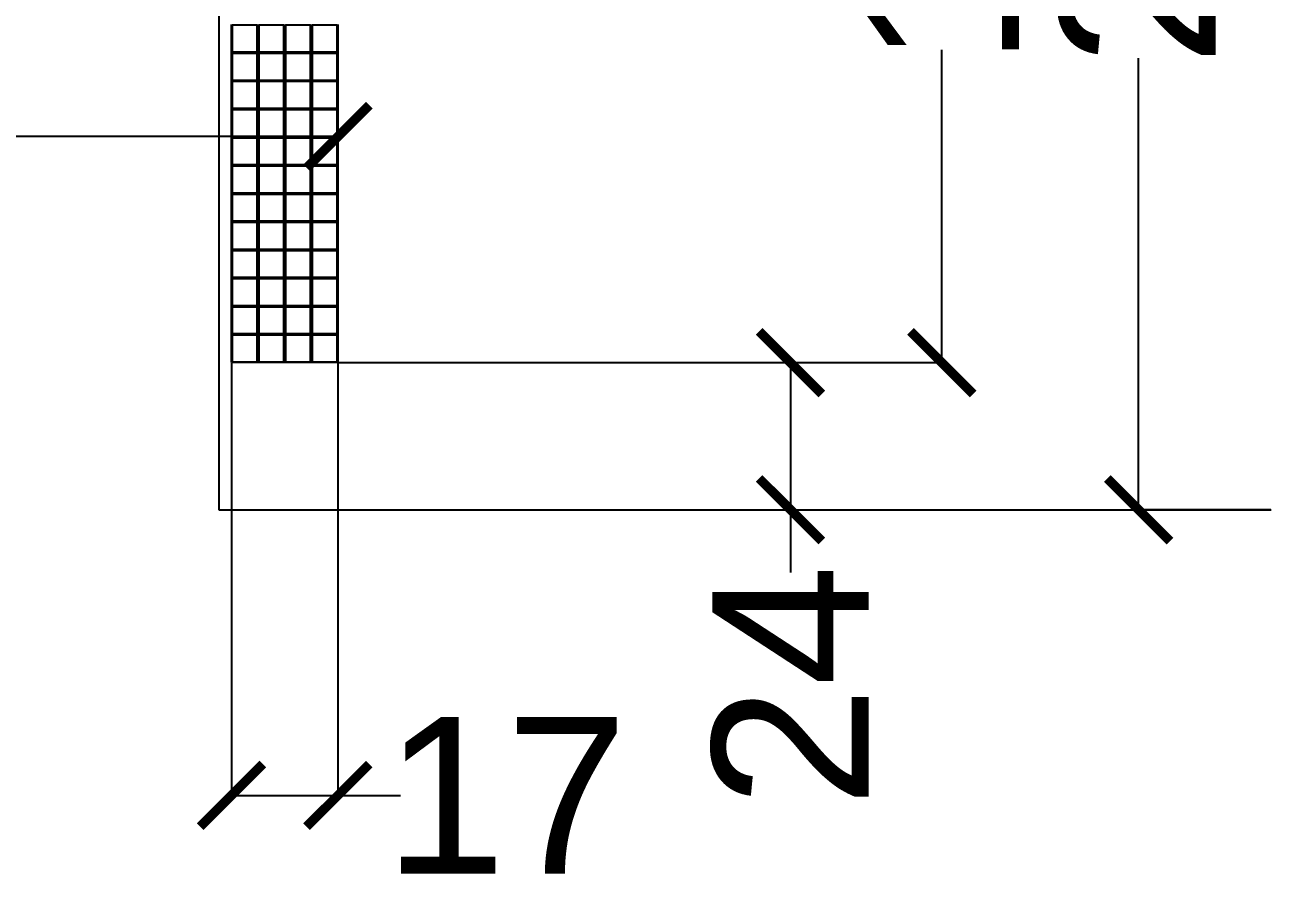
# Model space of a CAD drawing. Header units: inches. Extents: x -8169 to 287, y -2443 to 251.
# Drawn here: x -8053.3 to -7854.3, y -2443.4 to -2304 of the extents above; entities that cross this region are included whole.
import ezdxf

# ---------------------------------------------------------------- set-up
doc = ezdxf.new("R2010")
doc.units = ezdxf.units.IN
doc.header["$MEASUREMENT"] = 0
doc.styles.get("Standard").update_dxf_attribs({"font": 'arial.ttf'})
doc.dimstyles.get("Standard").update_dxf_attribs({"dimtxt": 25, "dimasz": 10, "dimexe": 0.18, "dimexo": 0.0625, "dimgap": 0.09, "dimtad": 0, "dimdec": 0, "dimzin": 0, "dimdsep": 46, "dimtxsty": 'Standard', "dimblk": 'ARCHTICK', "dimcen": 10, "dimadec": 0, "dimazin": 0, "dimtfac": 1, "dimtdec": 0, "dimtofl": 0, "dimtmove": 0, "dimatfit": 3, "dimldrblk": 'ARCHTICK', "dimfxl": 1, "dimtolj": 1, "dimtzin": 0, "dimarcsym": 0})

# ---------------------------------------------------------------- blocks, each defined once
blk = doc.blocks.new('_ArchTick')
at = {"color": 0, "linetype": 'ByBlock', "const_width": 0.15}
blk.add_lwpolyline([(-0.5, -0.5), (0.5, 0.5)], dxfattribs=at)
blk = doc.blocks.new('*D25')
at = {"color": 0, "lineweight": -2}
for p, q in [((-8020.29, -2357.96), (-8020.29, -2427.19)), ((-8003.29, -2357.96), (-8003.29, -2427.19)), ((-8020.29, -2427.01), (-8003.29, -2427.01)), ((-8003.29, -2427.01), (-7993.29, -2427.01))]:
    blk.add_line(p, q, dxfattribs=at)
at = {"layer": 'Defpoints', "color": 0}
for p in [(-8020.29, -2357.9), (-8003.29, -2357.9), (-8003.29, -2427.01)]:
    blk.add_point(p, dxfattribs=at)
at = {"color": 0, "lineweight": -2, "xscale": 10, "yscale": 10, "zscale": 10, "rotation": 180}
blk.add_blockref('_ArchTick', (-8020.29, -2427.01), dxfattribs=at)
at = {"color": 0, "lineweight": -2, "xscale": 10, "yscale": 10, "zscale": 10}
blk.add_blockref('_ArchTick', (-8003.29, -2427.01), dxfattribs=at)
at = {"color": 0, "insert": (-7976.47, -2427.01), "char_height": 25, "attachment_point": 5}
blk.add_mtext('\\A1;17', dxfattribs=at)
blk = doc.blocks.new('*D26')
at = {"color": 0, "lineweight": -2}
for p, q in [((-8003.23, -2204.9), (-7906.7, -2204.9)), ((-7906.88, -2204.9), (-7906.88, -2254.87)), ((-7906.88, -2357.9), (-7906.88, -2307.93)), ((-8003.23, -2357.9), (-7906.7, -2357.9))]:
    blk.add_line(p, q, dxfattribs=at)
at = {"layer": 'Defpoints', "color": 0}
for p in [(-8003.29, -2204.9), (-8003.29, -2357.9), (-7906.88, -2357.9)]:
    blk.add_point(p, dxfattribs=at)
at = {"color": 0, "lineweight": -2, "xscale": 10, "yscale": 10, "zscale": 10}
for p, rotation in [((-7906.88, -2204.9), 90), ((-7906.88, -2357.9), 270)]:
    blk.add_blockref('_ArchTick', p, dxfattribs=dict(at, rotation=rotation))
at = {"color": 0, "insert": (-7906.88, -2281.4), "char_height": 25, "attachment_point": 5, "rotation": 90}
blk.add_mtext('\\A1;153', dxfattribs=at)
blk = doc.blocks.new('*D27')
at = {"color": 0, "lineweight": -2}
for p, q in [((-7854.35, -2181.4), (-7875.62, -2181.4)), ((-7875.44, -2181.4), (-7875.44, -2253.52)), ((-7875.44, -2381.4), (-7875.44, -2309.27)), ((-7854.35, -2381.4), (-7875.62, -2381.4))]:
    blk.add_line(p, q, dxfattribs=at)
at = {"layer": 'Defpoints', "color": 0}
for p in [(-7854.29, -2181.4), (-7875.44, -2381.4), (-7854.29, -2381.4)]:
    blk.add_point(p, dxfattribs=at)
at = {"color": 0, "lineweight": -2, "xscale": 10, "yscale": 10, "zscale": 10}
for p, rotation in [((-7875.44, -2181.4), 90), ((-7875.44, -2381.4), 270)]:
    blk.add_blockref('_ArchTick', p, dxfattribs=dict(at, rotation=rotation))
at = {"color": 0, "insert": (-7875.44, -2281.4), "char_height": 25, "attachment_point": 5, "rotation": 90}
blk.add_mtext('\\A1;200', dxfattribs=at)
blk = doc.blocks.new('*D30')
at = {"color": 0, "lineweight": -2}
for p, q in [((-8003.17, -2357.9), (-7930.85, -2357.9)), ((-7931.03, -2357.9), (-7931.03, -2381.4)), ((-8022.23, -2381.4), (-7930.85, -2381.4)), ((-7931.03, -2381.4), (-7931.03, -2391.4))]:
    blk.add_line(p, q, dxfattribs=at)
at = {"layer": 'Defpoints', "color": 0}
for p in [(-8003.23, -2357.9), (-8022.29, -2381.4), (-7931.03, -2381.4)]:
    blk.add_point(p, dxfattribs=at)
at = {"color": 0, "lineweight": -2, "xscale": 10, "yscale": 10, "zscale": 10}
for p, rotation in [((-7931.03, -2357.9), 90), ((-7931.03, -2381.4), 270)]:
    blk.add_blockref('_ArchTick', p, dxfattribs=dict(at, rotation=rotation))
at = {"color": 0, "insert": (-7931.03, -2409.55), "char_height": 25, "attachment_point": 5, "rotation": 90}
blk.add_mtext('\\A1;24', dxfattribs=at)
blk = doc.blocks.new('*D36')
at = {"color": 0, "lineweight": -2}
for p, q in [((-8163.29, -2309.46), (-8163.29, -2321.95)), ((-8163.29, -2321.77), (-8109.78, -2321.77)), ((-8003.29, -2321.77), (-8056.8, -2321.77)), ((-8003.29, -2321.83), (-8003.29, -2321.59))]:
    blk.add_line(p, q, dxfattribs=at)
at = {"layer": 'Defpoints', "color": 0}
for p in [(-8163.29, -2309.4), (-8003.29, -2321.77), (-8003.29, -2321.9)]:
    blk.add_point(p, dxfattribs=at)
at = {"color": 0, "lineweight": -2, "xscale": 10, "yscale": 10, "zscale": 10, "rotation": 180}
blk.add_blockref('_ArchTick', (-8163.29, -2321.77), dxfattribs=at)
at = {"color": 0, "lineweight": -2, "xscale": 10, "yscale": 10, "zscale": 10}
blk.add_blockref('_ArchTick', (-8003.29, -2321.77), dxfattribs=at)
at = {"color": 0, "insert": (-8083.29, -2321.77), "char_height": 25, "attachment_point": 5}
blk.add_mtext('\\A1;160', dxfattribs=at)

msp = doc.modelspace()

# ---------------------------------------------------------------- hatches: boundary and pattern name
h = msp.add_hatch(color=256)
h.set_gradient(color1=(247, 100, 8), one_color=1, tint=1)
h.paths.add_polyline_path([(-8020.29, -2308.27), (-8020.29, -2308.4), (-8016.04, -2308.4), (-8016.04, -2303.9), (-8020.29, -2303.9)])
h.paths.add_polyline_path([(-8020.17, -2304.02), (-8016.17, -2304.02), (-8016.17, -2304.27), (-8016.17, -2308.27), (-8020.17, -2308.27)], flags=16)
h = msp.add_hatch(color=256)
h.set_gradient(color1=(247, 100, 8), one_color=1, tint=1)
h.paths.add_polyline_path([(-8016.04, -2308.27), (-8016.04, -2308.4), (-8011.79, -2308.4), (-8011.79, -2303.9), (-8016.04, -2303.9)])
h.paths.add_polyline_path([(-8015.92, -2304.02), (-8011.92, -2304.02), (-8011.92, -2304.27), (-8011.92, -2308.27), (-8015.92, -2308.27)], flags=16)
h = msp.add_hatch(color=256)
h.set_gradient(color1=(247, 100, 8), one_color=1, tint=1)
h.paths.add_polyline_path([(-8011.79, -2308.27), (-8011.79, -2308.4), (-8007.54, -2308.4), (-8007.54, -2303.9), (-8011.79, -2303.9)])
h.paths.add_polyline_path([(-8011.67, -2304.02), (-8007.67, -2304.02), (-8007.67, -2304.27), (-8007.67, -2308.27), (-8011.67, -2308.27)], flags=16)
h = msp.add_hatch(color=256)
h.set_gradient(color1=(247, 100, 8), one_color=1, tint=1)
h.paths.add_polyline_path([(-8007.54, -2308.27), (-8007.54, -2308.4), (-8003.29, -2308.4), (-8003.29, -2303.9), (-8007.54, -2303.9)])
h.paths.add_polyline_path([(-8007.42, -2304.02), (-8003.42, -2304.02), (-8003.42, -2304.27), (-8003.42, -2308.27), (-8007.42, -2308.27)], flags=16)
h = msp.add_hatch(color=256)
h.set_gradient(color1=(247, 100, 8), one_color=1, tint=1)
h.paths.add_polyline_path([(-8020.29, -2312.77), (-8020.29, -2312.9), (-8016.04, -2312.9), (-8016.04, -2308.4), (-8020.29, -2308.4)])
h.paths.add_polyline_path([(-8020.17, -2308.52), (-8016.17, -2308.52), (-8016.17, -2308.77), (-8016.17, -2312.77), (-8020.17, -2312.77)], flags=16)
h = msp.add_hatch(color=256)
h.set_gradient(color1=(247, 100, 8), one_color=1, tint=1)
h.paths.add_polyline_path([(-8016.04, -2312.77), (-8016.04, -2312.9), (-8011.79, -2312.9), (-8011.79, -2308.4), (-8016.04, -2308.4)])
h.paths.add_polyline_path([(-8015.92, -2308.52), (-8011.92, -2308.52), (-8011.92, -2308.77), (-8011.92, -2312.77), (-8015.92, -2312.77)], flags=16)
h = msp.add_hatch(color=256)
h.set_gradient(color1=(247, 100, 8), one_color=1, tint=1)
h.paths.add_polyline_path([(-8011.79, -2312.77), (-8011.79, -2312.9), (-8007.54, -2312.9), (-8007.54, -2308.4), (-8011.79, -2308.4)])
h.paths.add_polyline_path([(-8011.67, -2308.52), (-8007.67, -2308.52), (-8007.67, -2308.77), (-8007.67, -2312.77), (-8011.67, -2312.77)], flags=16)
h = msp.add_hatch(color=256)
h.set_gradient(color1=(247, 100, 8), one_color=1, tint=1)
h.paths.add_polyline_path([(-8007.54, -2312.77), (-8007.54, -2312.9), (-8003.29, -2312.9), (-8003.29, -2308.4), (-8007.54, -2308.4)])
h.paths.add_polyline_path([(-8007.42, -2308.52), (-8003.42, -2308.52), (-8003.42, -2308.77), (-8003.42, -2312.77), (-8007.42, -2312.77)], flags=16)
h = msp.add_hatch(color=256)
h.set_gradient(color1=(247, 100, 8), one_color=1, tint=1)
h.paths.add_polyline_path([(-8020.29, -2317.27), (-8020.29, -2317.4), (-8016.04, -2317.4), (-8016.04, -2312.9), (-8020.29, -2312.9)])
h.paths.add_polyline_path([(-8020.17, -2313.02), (-8016.17, -2313.02), (-8016.17, -2313.27), (-8016.17, -2317.27), (-8020.17, -2317.27)], flags=16)
h = msp.add_hatch(color=256)
h.set_gradient(color1=(247, 100, 8), one_color=1, tint=1)
h.paths.add_polyline_path([(-8016.04, -2317.27), (-8016.04, -2317.4), (-8011.79, -2317.4), (-8011.79, -2312.9), (-8016.04, -2312.9)])
h.paths.add_polyline_path([(-8015.92, -2313.02), (-8011.92, -2313.02), (-8011.92, -2313.27), (-8011.92, -2317.27), (-8015.92, -2317.27)], flags=16)
h = msp.add_hatch(color=256)
h.set_gradient(color1=(247, 100, 8), one_color=1, tint=1)
h.paths.add_polyline_path([(-8011.79, -2317.27), (-8011.79, -2317.4), (-8007.54, -2317.4), (-8007.54, -2312.9), (-8011.79, -2312.9)])
h.paths.add_polyline_path([(-8011.67, -2313.02), (-8007.67, -2313.02), (-8007.67, -2313.27), (-8007.67, -2317.27), (-8011.67, -2317.27)], flags=16)
h = msp.add_hatch(color=256)
h.set_gradient(color1=(247, 100, 8), one_color=1, tint=1)
h.paths.add_polyline_path([(-8007.54, -2317.27), (-8007.54, -2317.4), (-8003.29, -2317.4), (-8003.29, -2312.9), (-8007.54, -2312.9)])
h.paths.add_polyline_path([(-8007.42, -2313.02), (-8003.42, -2313.02), (-8003.42, -2313.27), (-8003.42, -2317.27), (-8007.42, -2317.27)], flags=16)
h = msp.add_hatch(color=256)
h.set_gradient(color1=(247, 100, 8), one_color=1, tint=1)
h.paths.add_polyline_path([(-8020.29, -2321.77), (-8020.29, -2321.9), (-8016.04, -2321.9), (-8016.04, -2317.4), (-8020.29, -2317.4)])
h.paths.add_polyline_path([(-8020.17, -2317.52), (-8016.17, -2317.52), (-8016.17, -2317.77), (-8016.17, -2321.77), (-8020.17, -2321.77)], flags=16)
h = msp.add_hatch(color=256)
h.set_gradient(color1=(247, 100, 8), one_color=1, tint=1)
h.paths.add_polyline_path([(-8016.04, -2321.77), (-8016.04, -2321.9), (-8011.79, -2321.9), (-8011.79, -2317.4), (-8016.04, -2317.4)])
h.paths.add_polyline_path([(-8015.92, -2317.52), (-8011.92, -2317.52), (-8011.92, -2317.77), (-8011.92, -2321.77), (-8015.92, -2321.77)], flags=16)
h = msp.add_hatch(color=256)
h.set_gradient(color1=(247, 100, 8), one_color=1, tint=1)
h.paths.add_polyline_path([(-8011.79, -2321.77), (-8011.79, -2321.9), (-8007.54, -2321.9), (-8007.54, -2317.4), (-8011.79, -2317.4)])
h.paths.add_polyline_path([(-8011.67, -2317.52), (-8007.67, -2317.52), (-8007.67, -2317.77), (-8007.67, -2321.77), (-8011.67, -2321.77)], flags=16)
h = msp.add_hatch(color=256)
h.set_gradient(color1=(247, 100, 8), one_color=1, tint=1)
h.paths.add_polyline_path([(-8007.54, -2321.77), (-8007.54, -2321.9), (-8003.29, -2321.9), (-8003.29, -2317.4), (-8007.54, -2317.4)])
h.paths.add_polyline_path([(-8007.42, -2317.52), (-8003.42, -2317.52), (-8003.42, -2317.77), (-8003.42, -2321.77), (-8007.42, -2321.77)], flags=16)
h = msp.add_hatch(color=256)
h.set_gradient(color1=(247, 100, 8), one_color=1, tint=1)
h.paths.add_polyline_path([(-8020.29, -2326.27), (-8020.29, -2326.4), (-8016.04, -2326.4), (-8016.04, -2321.9), (-8020.29, -2321.9)])
h.paths.add_polyline_path([(-8020.17, -2322.02), (-8016.17, -2322.02), (-8016.17, -2322.27), (-8016.17, -2326.27), (-8020.17, -2326.27)], flags=16)
h = msp.add_hatch(color=256)
h.set_gradient(color1=(247, 100, 8), one_color=1, tint=1)
h.paths.add_polyline_path([(-8016.04, -2326.27), (-8016.04, -2326.4), (-8011.79, -2326.4), (-8011.79, -2321.9), (-8016.04, -2321.9)])
h.paths.add_polyline_path([(-8015.92, -2322.02), (-8011.92, -2322.02), (-8011.92, -2322.27), (-8011.92, -2326.27), (-8015.92, -2326.27)], flags=16)
h = msp.add_hatch(color=256)
h.set_gradient(color1=(247, 100, 8), one_color=1, tint=1)
h.paths.add_polyline_path([(-8011.79, -2326.27), (-8011.79, -2326.4), (-8007.54, -2326.4), (-8007.54, -2321.9), (-8011.79, -2321.9)])
h.paths.add_polyline_path([(-8011.67, -2322.02), (-8007.67, -2322.02), (-8007.67, -2322.27), (-8007.67, -2326.27), (-8011.67, -2326.27)], flags=16)
h = msp.add_hatch(color=256)
h.set_gradient(color1=(247, 100, 8), one_color=1, tint=1)
h.paths.add_polyline_path([(-8007.54, -2326.27), (-8007.54, -2326.4), (-8003.29, -2326.4), (-8003.29, -2321.9), (-8007.54, -2321.9)])
h.paths.add_polyline_path([(-8007.42, -2322.02), (-8003.42, -2322.02), (-8003.42, -2322.27), (-8003.42, -2326.27), (-8007.42, -2326.27)], flags=16)
h = msp.add_hatch(color=256)
h.set_gradient(color1=(247, 100, 8), one_color=1, tint=1)
h.paths.add_polyline_path([(-8020.29, -2330.77), (-8020.29, -2330.9), (-8016.04, -2330.9), (-8016.04, -2326.4), (-8020.29, -2326.4)])
h.paths.add_polyline_path([(-8020.17, -2326.52), (-8016.17, -2326.52), (-8016.17, -2326.77), (-8016.17, -2330.77), (-8020.17, -2330.77)], flags=16)
h = msp.add_hatch(color=256)
h.set_gradient(color1=(247, 100, 8), one_color=1, tint=1)
h.paths.add_polyline_path([(-8016.04, -2330.77), (-8016.04, -2330.9), (-8011.79, -2330.9), (-8011.79, -2326.4), (-8016.04, -2326.4)])
h.paths.add_polyline_path([(-8015.92, -2326.52), (-8011.92, -2326.52), (-8011.92, -2326.77), (-8011.92, -2330.77), (-8015.92, -2330.77)], flags=16)
h = msp.add_hatch(color=256)
h.set_gradient(color1=(247, 100, 8), one_color=1, tint=1)
h.paths.add_polyline_path([(-8011.79, -2330.77), (-8011.79, -2330.9), (-8007.54, -2330.9), (-8007.54, -2326.4), (-8011.79, -2326.4)])
h.paths.add_polyline_path([(-8011.67, -2326.52), (-8007.67, -2326.52), (-8007.67, -2326.77), (-8007.67, -2330.77), (-8011.67, -2330.77)], flags=16)
h = msp.add_hatch(color=256)
h.set_gradient(color1=(247, 100, 8), one_color=1, tint=1)
h.paths.add_polyline_path([(-8007.54, -2330.77), (-8007.54, -2330.9), (-8003.29, -2330.9), (-8003.29, -2326.4), (-8007.54, -2326.4)])
h.paths.add_polyline_path([(-8007.42, -2326.52), (-8003.42, -2326.52), (-8003.42, -2326.77), (-8003.42, -2330.77), (-8007.42, -2330.77)], flags=16)
h = msp.add_hatch(color=256)
h.set_gradient(color1=(247, 100, 8), one_color=1, tint=1)
h.paths.add_polyline_path([(-8020.29, -2335.27), (-8020.29, -2335.4), (-8016.04, -2335.4), (-8016.04, -2330.9), (-8020.29, -2330.9)])
h.paths.add_polyline_path([(-8020.17, -2331.02), (-8016.17, -2331.02), (-8016.17, -2331.27), (-8016.17, -2335.27), (-8020.17, -2335.27)], flags=16)
h = msp.add_hatch(color=256)
h.set_gradient(color1=(247, 100, 8), one_color=1, tint=1)
h.paths.add_polyline_path([(-8016.04, -2335.27), (-8016.04, -2335.4), (-8011.79, -2335.4), (-8011.79, -2330.9), (-8016.04, -2330.9)])
h.paths.add_polyline_path([(-8015.92, -2331.02), (-8011.92, -2331.02), (-8011.92, -2331.27), (-8011.92, -2335.27), (-8015.92, -2335.27)], flags=16)
h = msp.add_hatch(color=256)
h.set_gradient(color1=(247, 100, 8), one_color=1, tint=1)
h.paths.add_polyline_path([(-8011.79, -2335.27), (-8011.79, -2335.4), (-8007.54, -2335.4), (-8007.54, -2330.9), (-8011.79, -2330.9)])
h.paths.add_polyline_path([(-8011.67, -2331.02), (-8007.67, -2331.02), (-8007.67, -2331.27), (-8007.67, -2335.27), (-8011.67, -2335.27)], flags=16)
h = msp.add_hatch(color=256)
h.set_gradient(color1=(247, 100, 8), one_color=1, tint=1)
h.paths.add_polyline_path([(-8007.54, -2335.27), (-8007.54, -2335.4), (-8003.29, -2335.4), (-8003.29, -2330.9), (-8007.54, -2330.9)])
h.paths.add_polyline_path([(-8007.42, -2331.02), (-8003.42, -2331.02), (-8003.42, -2331.27), (-8003.42, -2335.27), (-8007.42, -2335.27)], flags=16)
h = msp.add_hatch(color=256)
h.set_gradient(color1=(247, 100, 8), one_color=1, tint=1)
h.paths.add_polyline_path([(-8020.29, -2339.77), (-8020.29, -2339.9), (-8016.04, -2339.9), (-8016.04, -2335.4), (-8020.29, -2335.4)])
h.paths.add_polyline_path([(-8020.17, -2335.52), (-8016.17, -2335.52), (-8016.17, -2335.77), (-8016.17, -2339.77), (-8020.17, -2339.77)], flags=16)
h = msp.add_hatch(color=256)
h.set_gradient(color1=(247, 100, 8), one_color=1, tint=1)
h.paths.add_polyline_path([(-8016.04, -2339.77), (-8016.04, -2339.9), (-8011.79, -2339.9), (-8011.79, -2335.4), (-8016.04, -2335.4)])
h.paths.add_polyline_path([(-8015.92, -2335.52), (-8011.92, -2335.52), (-8011.92, -2335.77), (-8011.92, -2339.77), (-8015.92, -2339.77)], flags=16)
h = msp.add_hatch(color=256)
h.set_gradient(color1=(247, 100, 8), one_color=1, tint=1)
h.paths.add_polyline_path([(-8011.79, -2339.77), (-8011.79, -2339.9), (-8007.54, -2339.9), (-8007.54, -2335.4), (-8011.79, -2335.4)])
h.paths.add_polyline_path([(-8011.67, -2335.52), (-8007.67, -2335.52), (-8007.67, -2335.77), (-8007.67, -2339.77), (-8011.67, -2339.77)], flags=16)
h = msp.add_hatch(color=256)
h.set_gradient(color1=(247, 100, 8), one_color=1, tint=1)
h.paths.add_polyline_path([(-8007.54, -2339.77), (-8007.54, -2339.9), (-8003.29, -2339.9), (-8003.29, -2335.4), (-8007.54, -2335.4)])
h.paths.add_polyline_path([(-8007.42, -2335.52), (-8003.42, -2335.52), (-8003.42, -2335.77), (-8003.42, -2339.77), (-8007.42, -2339.77)], flags=16)
h = msp.add_hatch(color=256)
h.set_gradient(color1=(247, 100, 8), one_color=1, tint=1)
h.paths.add_polyline_path([(-8020.29, -2344.27), (-8020.29, -2344.4), (-8016.04, -2344.4), (-8016.04, -2339.9), (-8020.29, -2339.9)])
h.paths.add_polyline_path([(-8020.17, -2340.02), (-8016.17, -2340.02), (-8016.17, -2340.27), (-8016.17, -2344.27), (-8020.17, -2344.27)], flags=16)
h = msp.add_hatch(color=256)
h.set_gradient(color1=(247, 100, 8), one_color=1, tint=1)
h.paths.add_polyline_path([(-8016.04, -2344.27), (-8016.04, -2344.4), (-8011.79, -2344.4), (-8011.79, -2339.9), (-8016.04, -2339.9)])
h.paths.add_polyline_path([(-8015.92, -2340.02), (-8011.92, -2340.02), (-8011.92, -2340.27), (-8011.92, -2344.27), (-8015.92, -2344.27)], flags=16)
h = msp.add_hatch(color=256)
h.set_gradient(color1=(247, 100, 8), one_color=1, tint=1)
h.paths.add_polyline_path([(-8011.79, -2344.27), (-8011.79, -2344.4), (-8007.54, -2344.4), (-8007.54, -2339.9), (-8011.79, -2339.9)])
h.paths.add_polyline_path([(-8011.67, -2340.02), (-8007.67, -2340.02), (-8007.67, -2340.27), (-8007.67, -2344.27), (-8011.67, -2344.27)], flags=16)
h = msp.add_hatch(color=256)
h.set_gradient(color1=(247, 100, 8), one_color=1, tint=1)
h.paths.add_polyline_path([(-8007.54, -2344.27), (-8007.54, -2344.4), (-8003.29, -2344.4), (-8003.29, -2339.9), (-8007.54, -2339.9)])
h.paths.add_polyline_path([(-8007.42, -2340.02), (-8003.42, -2340.02), (-8003.42, -2340.27), (-8003.42, -2344.27), (-8007.42, -2344.27)], flags=16)
h = msp.add_hatch(color=256)
h.set_gradient(color1=(247, 100, 8), one_color=1, tint=1)
h.paths.add_polyline_path([(-8020.29, -2348.77), (-8020.29, -2348.9), (-8016.04, -2348.9), (-8016.04, -2344.4), (-8020.29, -2344.4)])
h.paths.add_polyline_path([(-8020.17, -2344.52), (-8016.17, -2344.52), (-8016.17, -2344.77), (-8016.17, -2348.77), (-8020.17, -2348.77)], flags=16)
h = msp.add_hatch(color=256)
h.set_gradient(color1=(247, 100, 8), one_color=1, tint=1)
h.paths.add_polyline_path([(-8016.04, -2348.77), (-8016.04, -2348.9), (-8011.79, -2348.9), (-8011.79, -2344.4), (-8016.04, -2344.4)])
h.paths.add_polyline_path([(-8015.92, -2344.52), (-8011.92, -2344.52), (-8011.92, -2344.77), (-8011.92, -2348.77), (-8015.92, -2348.77)], flags=16)
h = msp.add_hatch(color=256)
h.set_gradient(color1=(247, 100, 8), one_color=1, tint=1)
h.paths.add_polyline_path([(-8011.79, -2348.77), (-8011.79, -2348.9), (-8007.54, -2348.9), (-8007.54, -2344.4), (-8011.79, -2344.4)])
h.paths.add_polyline_path([(-8011.67, -2344.52), (-8007.67, -2344.52), (-8007.67, -2344.77), (-8007.67, -2348.77), (-8011.67, -2348.77)], flags=16)
h = msp.add_hatch(color=256)
h.set_gradient(color1=(247, 100, 8), one_color=1, tint=1)
h.paths.add_polyline_path([(-8007.54, -2348.77), (-8007.54, -2348.9), (-8003.29, -2348.9), (-8003.29, -2344.4), (-8007.54, -2344.4)])
h.paths.add_polyline_path([(-8007.42, -2344.52), (-8003.42, -2344.52), (-8003.42, -2344.77), (-8003.42, -2348.77), (-8007.42, -2348.77)], flags=16)
h = msp.add_hatch(color=256)
h.set_gradient(color1=(247, 100, 8), one_color=1, tint=1)
h.paths.add_polyline_path([(-8020.29, -2353.27), (-8020.29, -2353.4), (-8016.04, -2353.4), (-8016.04, -2348.9), (-8020.29, -2348.9)])
h.paths.add_polyline_path([(-8020.17, -2349.02), (-8016.17, -2349.02), (-8016.17, -2349.27), (-8016.17, -2353.27), (-8020.17, -2353.27)], flags=16)
h = msp.add_hatch(color=256)
h.set_gradient(color1=(247, 100, 8), one_color=1, tint=1)
h.paths.add_polyline_path([(-8016.04, -2353.27), (-8016.04, -2353.4), (-8011.79, -2353.4), (-8011.79, -2348.9), (-8016.04, -2348.9)])
h.paths.add_polyline_path([(-8015.92, -2349.02), (-8011.92, -2349.02), (-8011.92, -2349.27), (-8011.92, -2353.27), (-8015.92, -2353.27)], flags=16)
h = msp.add_hatch(color=256)
h.set_gradient(color1=(247, 100, 8), one_color=1, tint=1)
h.paths.add_polyline_path([(-8011.79, -2353.27), (-8011.79, -2353.4), (-8007.54, -2353.4), (-8007.54, -2348.9), (-8011.79, -2348.9)])
h.paths.add_polyline_path([(-8011.67, -2349.02), (-8007.67, -2349.02), (-8007.67, -2349.27), (-8007.67, -2353.27), (-8011.67, -2353.27)], flags=16)
h = msp.add_hatch(color=256)
h.set_gradient(color1=(247, 100, 8), one_color=1, tint=1)
h.paths.add_polyline_path([(-8007.54, -2353.27), (-8007.54, -2353.4), (-8003.29, -2353.4), (-8003.29, -2348.9), (-8007.54, -2348.9)])
h.paths.add_polyline_path([(-8007.42, -2349.02), (-8003.42, -2349.02), (-8003.42, -2349.27), (-8003.42, -2353.27), (-8007.42, -2353.27)], flags=16)
h = msp.add_hatch(color=256)
h.set_gradient(color1=(247, 100, 8), one_color=1, tint=1)
h.paths.add_polyline_path([(-8020.29, -2357.77), (-8020.29, -2357.9), (-8016.04, -2357.9), (-8016.04, -2353.4), (-8020.29, -2353.4)])
h.paths.add_polyline_path([(-8020.17, -2353.52), (-8016.17, -2353.52), (-8016.17, -2353.77), (-8016.17, -2357.77), (-8020.17, -2357.77)], flags=16)
h = msp.add_hatch(color=256)
h.set_gradient(color1=(247, 100, 8), one_color=1, tint=1)
h.paths.add_polyline_path([(-8016.04, -2357.77), (-8016.04, -2357.9), (-8011.79, -2357.9), (-8011.79, -2353.4), (-8016.04, -2353.4)])
h.paths.add_polyline_path([(-8015.92, -2353.52), (-8011.92, -2353.52), (-8011.92, -2353.77), (-8011.92, -2357.77), (-8015.92, -2357.77)], flags=16)
h = msp.add_hatch(color=256)
h.set_gradient(color1=(247, 100, 8), one_color=1, tint=1)
h.paths.add_polyline_path([(-8011.79, -2357.77), (-8011.79, -2357.9), (-8007.54, -2357.9), (-8007.54, -2353.4), (-8011.79, -2353.4)])
h.paths.add_polyline_path([(-8011.67, -2353.52), (-8007.67, -2353.52), (-8007.67, -2353.77), (-8007.67, -2357.77), (-8011.67, -2357.77)], flags=16)
h = msp.add_hatch(color=256)
h.set_gradient(color1=(247, 100, 8), one_color=1, tint=1)
h.paths.add_polyline_path([(-8007.54, -2357.77), (-8007.54, -2357.9), (-8003.29, -2357.9), (-8003.29, -2353.4), (-8007.54, -2353.4)])
h.paths.add_polyline_path([(-8007.42, -2353.52), (-8003.42, -2353.52), (-8003.42, -2353.77), (-8003.42, -2357.77), (-8007.42, -2357.77)], flags=16)

# ---------------------------------------------------------------- linework, layer by layer
for p, q in [((-8022.29, -2181.4), (-8022.29, -2368.83)), ((-8022.29, -2204.9), (-8022.29, -2357.9)), ((-8020.29, -2308.27), (-8020.29, -2303.9)), ((-8016.17, -2304.02), (-8020.17, -2304.02)), ((-8020.17, -2304.02), (-8020.17, -2308.27)), ((-8016.17, -2304.27), (-8016.17, -2304.02)), ((-8016.04, -2303.9), (-8016.04, -2308.4)), ((-8016.04, -2308.27), (-8016.04, -2303.9)), ((-8011.92, -2304.02), (-8015.92, -2304.02)), ((-8015.92, -2304.02), (-8015.92, -2308.27)), ((-8011.92, -2304.27), (-8011.92, -2304.02)), ((-8011.79, -2303.9), (-8011.79, -2308.4)), ((-8011.79, -2308.27), (-8011.79, -2303.9)), ((-8007.67, -2304.02), (-8011.67, -2304.02)), ((-8011.67, -2304.02), (-8011.67, -2308.27)), ((-8007.67, -2304.27), (-8007.67, -2304.02)), ((-8007.54, -2303.9), (-8007.54, -2308.4)), ((-8007.54, -2308.27), (-8007.54, -2303.9)), ((-8003.42, -2304.02), (-8007.42, -2304.02)), ((-8007.42, -2304.02), (-8007.42, -2308.27)), ((-8003.42, -2304.27), (-8003.42, -2304.02)), ((-8003.29, -2303.9), (-8003.29, -2308.4)), ((-8016.17, -2308.27), (-8016.17, -2304.27)), ((-8011.92, -2308.27), (-8011.92, -2304.27)), ((-8007.67, -2308.27), (-8007.67, -2304.27)), ((-8003.42, -2308.27), (-8003.42, -2304.27)), ((-8020.29, -2308.4), (-8020.29, -2308.11)), ((-8016.04, -2308.4), (-8016.04, -2308.11)), ((-8011.79, -2308.4), (-8011.79, -2308.11)), ((-8007.54, -2308.4), (-8007.54, -2308.11)), ((-8020.29, -2312.77), (-8020.29, -2308.4)), ((-8020.29, -2308.4), (-8016.04, -2308.4)), ((-8016.04, -2308.4), (-8020.29, -2308.4)), ((-8020.17, -2308.27), (-8016.17, -2308.27)), ((-8016.17, -2308.52), (-8020.17, -2308.52)), ((-8020.17, -2308.52), (-8020.17, -2312.77)), ((-8016.17, -2308.77), (-8016.17, -2308.52)), ((-8016.17, -2312.77), (-8016.17, -2308.77)), ((-8016.04, -2308.4), (-8016.04, -2312.9)), ((-8016.04, -2312.77), (-8016.04, -2308.4)), ((-8016.04, -2308.4), (-8011.79, -2308.4)), ((-8011.79, -2308.4), (-8016.04, -2308.4)), ((-8015.92, -2308.27), (-8011.92, -2308.27)), ((-8011.92, -2308.52), (-8015.92, -2308.52)), ((-8015.92, -2308.52), (-8015.92, -2312.77)), ((-8011.92, -2308.77), (-8011.92, -2308.52)), ((-8011.92, -2312.77), (-8011.92, -2308.77)), ((-8011.79, -2308.4), (-8011.79, -2312.9)), ((-8011.79, -2312.77), (-8011.79, -2308.4)), ((-8011.79, -2308.4), (-8007.54, -2308.4)), ((-8007.54, -2308.4), (-8011.79, -2308.4)), ((-8011.67, -2308.27), (-8007.67, -2308.27)), ((-8007.67, -2308.52), (-8011.67, -2308.52)), ((-8011.67, -2308.52), (-8011.67, -2312.77)), ((-8007.67, -2308.77), (-8007.67, -2308.52)), ((-8007.67, -2312.77), (-8007.67, -2308.77)), ((-8007.54, -2308.4), (-8007.54, -2312.9)), ((-8007.54, -2312.77), (-8007.54, -2308.4)), ((-8007.54, -2308.4), (-8003.29, -2308.4)), ((-8003.29, -2308.4), (-8007.54, -2308.4)), ((-8007.42, -2308.27), (-8003.42, -2308.27)), ((-8003.42, -2308.52), (-8007.42, -2308.52)), ((-8007.42, -2308.52), (-8007.42, -2312.77)), ((-8003.42, -2308.77), (-8003.42, -2308.52)), ((-8003.42, -2312.77), (-8003.42, -2308.77)), ((-8003.29, -2308.4), (-8003.29, -2312.9)), ((-8020.29, -2312.9), (-8020.29, -2312.61)), ((-8020.29, -2317.27), (-8020.29, -2312.9)), ((-8020.29, -2312.9), (-8016.04, -2312.9)), ((-8016.04, -2312.9), (-8020.29, -2312.9)), ((-8020.17, -2312.77), (-8016.17, -2312.77)), ((-8016.17, -2313.02), (-8020.17, -2313.02)), ((-8020.17, -2313.02), (-8020.17, -2317.27)), ((-8016.17, -2313.27), (-8016.17, -2313.02)), ((-8016.17, -2317.27), (-8016.17, -2313.27)), ((-8016.04, -2312.9), (-8016.04, -2312.61)), ((-8016.04, -2312.9), (-8016.04, -2317.4)), ((-8016.04, -2317.27), (-8016.04, -2312.9)), ((-8016.04, -2312.9), (-8011.79, -2312.9)), ((-8011.79, -2312.9), (-8016.04, -2312.9)), ((-8015.92, -2312.77), (-8011.92, -2312.77)), ((-8011.92, -2313.02), (-8015.92, -2313.02)), ((-8015.92, -2313.02), (-8015.92, -2317.27)), ((-8011.92, -2313.27), (-8011.92, -2313.02)), ((-8011.92, -2317.27), (-8011.92, -2313.27)), ((-8011.79, -2312.9), (-8011.79, -2312.61)), ((-8011.79, -2312.9), (-8011.79, -2317.4)), ((-8011.79, -2317.27), (-8011.79, -2312.9)), ((-8011.79, -2312.9), (-8007.54, -2312.9)), ((-8007.54, -2312.9), (-8011.79, -2312.9)), ((-8011.67, -2312.77), (-8007.67, -2312.77)), ((-8007.67, -2313.02), (-8011.67, -2313.02)), ((-8011.67, -2313.02), (-8011.67, -2317.27)), ((-8007.67, -2313.27), (-8007.67, -2313.02)), ((-8007.67, -2317.27), (-8007.67, -2313.27)), ((-8007.54, -2312.9), (-8007.54, -2312.61)), ((-8007.54, -2312.9), (-8007.54, -2317.4)), ((-8007.54, -2317.27), (-8007.54, -2312.9)), ((-8007.54, -2312.9), (-8003.29, -2312.9)), ((-8003.29, -2312.9), (-8007.54, -2312.9)), ((-8007.42, -2312.77), (-8003.42, -2312.77)), ((-8003.42, -2313.02), (-8007.42, -2313.02)), ((-8007.42, -2313.02), (-8007.42, -2317.27)), ((-8003.42, -2313.27), (-8003.42, -2313.02)), ((-8003.42, -2317.27), (-8003.42, -2313.27)), ((-8003.29, -2312.9), (-8003.29, -2317.4)), ((-8020.29, -2317.4), (-8020.29, -2317.11)), ((-8020.29, -2321.77), (-8020.29, -2317.4)), ((-8020.29, -2317.4), (-8016.04, -2317.4)), ((-8016.04, -2317.4), (-8020.29, -2317.4)), ((-8020.17, -2317.27), (-8016.17, -2317.27)), ((-8016.17, -2317.52), (-8020.17, -2317.52)), ((-8020.17, -2317.52), (-8020.17, -2321.77)), ((-8016.17, -2317.77), (-8016.17, -2317.52)), ((-8016.17, -2321.77), (-8016.17, -2317.77)), ((-8016.04, -2317.4), (-8016.04, -2317.11)), ((-8016.04, -2317.4), (-8016.04, -2321.9)), ((-8016.04, -2321.77), (-8016.04, -2317.4)), ((-8016.04, -2317.4), (-8011.79, -2317.4)), ((-8011.79, -2317.4), (-8016.04, -2317.4)), ((-8015.92, -2317.27), (-8011.92, -2317.27)), ((-8011.92, -2317.52), (-8015.92, -2317.52)), ((-8015.92, -2317.52), (-8015.92, -2321.77)), ((-8011.92, -2317.77), (-8011.92, -2317.52)), ((-8011.92, -2321.77), (-8011.92, -2317.77)), ((-8011.79, -2317.4), (-8011.79, -2317.11)), ((-8011.79, -2317.4), (-8011.79, -2321.9)), ((-8011.79, -2321.77), (-8011.79, -2317.4)), ((-8011.79, -2317.4), (-8007.54, -2317.4)), ((-8007.54, -2317.4), (-8011.79, -2317.4)), ((-8011.67, -2317.27), (-8007.67, -2317.27)), ((-8007.67, -2317.52), (-8011.67, -2317.52)), ((-8011.67, -2317.52), (-8011.67, -2321.77)), ((-8007.67, -2317.77), (-8007.67, -2317.52)), ((-8007.67, -2321.77), (-8007.67, -2317.77)), ((-8007.54, -2317.4), (-8007.54, -2317.11)), ((-8007.54, -2317.4), (-8007.54, -2321.9)), ((-8007.54, -2321.77), (-8007.54, -2317.4)), ((-8007.54, -2317.4), (-8003.29, -2317.4)), ((-8003.29, -2317.4), (-8007.54, -2317.4)), ((-8007.42, -2317.27), (-8003.42, -2317.27)), ((-8003.42, -2317.52), (-8007.42, -2317.52)), ((-8007.42, -2317.52), (-8007.42, -2321.77)), ((-8003.42, -2317.77), (-8003.42, -2317.52)), ((-8003.42, -2321.77), (-8003.42, -2317.77)), ((-8003.29, -2317.4), (-8003.29, -2321.9)), ((-8020.29, -2321.9), (-8020.29, -2321.61)), ((-8020.29, -2326.27), (-8020.29, -2321.9)), ((-8020.29, -2321.9), (-8016.04, -2321.9)), ((-8016.04, -2321.9), (-8020.29, -2321.9)), ((-8020.17, -2321.77), (-8016.17, -2321.77)), ((-8016.17, -2322.02), (-8020.17, -2322.02)), ((-8020.17, -2322.02), (-8020.17, -2326.27)), ((-8016.17, -2322.27), (-8016.17, -2322.02)), ((-8016.04, -2321.9), (-8016.04, -2321.61)), ((-8016.04, -2321.9), (-8016.04, -2326.4)), ((-8016.04, -2326.27), (-8016.04, -2321.9)), ((-8016.04, -2321.9), (-8011.79, -2321.9)), ((-8011.79, -2321.9), (-8016.04, -2321.9)), ((-8015.92, -2321.77), (-8011.92, -2321.77)), ((-8011.92, -2322.02), (-8015.92, -2322.02)), ((-8015.92, -2322.02), (-8015.92, -2326.27)), ((-8011.92, -2322.27), (-8011.92, -2322.02)), ((-8011.79, -2321.9), (-8011.79, -2321.61)), ((-8011.79, -2321.9), (-8011.79, -2326.4)), ((-8011.79, -2326.27), (-8011.79, -2321.9)), ((-8011.79, -2321.9), (-8007.54, -2321.9)), ((-8007.54, -2321.9), (-8011.79, -2321.9)), ((-8011.67, -2321.77), (-8007.67, -2321.77)), ((-8007.67, -2322.02), (-8011.67, -2322.02)), ((-8011.67, -2322.02), (-8011.67, -2326.27)), ((-8007.67, -2322.27), (-8007.67, -2322.02)), ((-8007.54, -2321.9), (-8007.54, -2321.61)), ((-8007.54, -2321.9), (-8007.54, -2326.4)), ((-8007.54, -2326.27), (-8007.54, -2321.9)), ((-8007.54, -2321.9), (-8003.29, -2321.9)), ((-8003.29, -2321.9), (-8007.54, -2321.9)), ((-8007.42, -2321.77), (-8003.42, -2321.77)), ((-8003.42, -2322.02), (-8007.42, -2322.02)), ((-8007.42, -2322.02), (-8007.42, -2326.27)), ((-8003.42, -2322.27), (-8003.42, -2322.02)), ((-8003.29, -2321.9), (-8003.29, -2326.4)), ((-8016.17, -2326.27), (-8016.17, -2322.27)), ((-8011.92, -2326.27), (-8011.92, -2322.27)), ((-8007.67, -2326.27), (-8007.67, -2322.27)), ((-8003.42, -2326.27), (-8003.42, -2322.27)), ((-8020.29, -2326.4), (-8020.29, -2326.11)), ((-8020.29, -2330.77), (-8020.29, -2326.4)), ((-8020.29, -2326.4), (-8016.04, -2326.4)), ((-8016.04, -2326.4), (-8020.29, -2326.4)), ((-8020.17, -2326.27), (-8016.17, -2326.27)), ((-8016.17, -2326.52), (-8020.17, -2326.52)), ((-8020.17, -2326.52), (-8020.17, -2330.77)), ((-8016.17, -2326.77), (-8016.17, -2326.52)), ((-8016.17, -2330.77), (-8016.17, -2326.77)), ((-8016.04, -2326.4), (-8016.04, -2326.11)), ((-8016.04, -2326.4), (-8016.04, -2330.9)), ((-8016.04, -2330.77), (-8016.04, -2326.4)), ((-8016.04, -2326.4), (-8011.79, -2326.4)), ((-8011.79, -2326.4), (-8016.04, -2326.4)), ((-8015.92, -2326.27), (-8011.92, -2326.27)), ((-8011.92, -2326.52), (-8015.92, -2326.52)), ((-8015.92, -2326.52), (-8015.92, -2330.77)), ((-8011.92, -2326.77), (-8011.92, -2326.52)), ((-8011.92, -2330.77), (-8011.92, -2326.77)), ((-8011.79, -2326.4), (-8011.79, -2326.11)), ((-8011.79, -2326.4), (-8011.79, -2330.9)), ((-8011.79, -2330.77), (-8011.79, -2326.4)), ((-8011.79, -2326.4), (-8007.54, -2326.4)), ((-8007.54, -2326.4), (-8011.79, -2326.4)), ((-8011.67, -2326.27), (-8007.67, -2326.27)), ((-8007.67, -2326.52), (-8011.67, -2326.52)), ((-8011.67, -2326.52), (-8011.67, -2330.77)), ((-8007.67, -2326.77), (-8007.67, -2326.52)), ((-8007.67, -2330.77), (-8007.67, -2326.77)), ((-8007.54, -2326.4), (-8007.54, -2326.11)), ((-8007.54, -2326.4), (-8007.54, -2330.9)), ((-8007.54, -2330.77), (-8007.54, -2326.4)), ((-8007.54, -2326.4), (-8003.29, -2326.4)), ((-8003.29, -2326.4), (-8007.54, -2326.4)), ((-8007.42, -2326.27), (-8003.42, -2326.27)), ((-8003.42, -2326.52), (-8007.42, -2326.52)), ((-8007.42, -2326.52), (-8007.42, -2330.77)), ((-8003.42, -2326.77), (-8003.42, -2326.52)), ((-8003.42, -2330.77), (-8003.42, -2326.77)), ((-8003.29, -2326.4), (-8003.29, -2330.9)), ((-8020.29, -2330.9), (-8020.29, -2330.61)), ((-8020.29, -2335.27), (-8020.29, -2330.9)), ((-8020.29, -2330.9), (-8016.04, -2330.9)), ((-8016.04, -2330.9), (-8020.29, -2330.9)), ((-8020.17, -2330.77), (-8016.17, -2330.77)), ((-8016.17, -2331.02), (-8020.17, -2331.02)), ((-8020.17, -2331.02), (-8020.17, -2335.27)), ((-8016.17, -2331.27), (-8016.17, -2331.02)), ((-8016.17, -2335.27), (-8016.17, -2331.27)), ((-8016.04, -2330.9), (-8016.04, -2330.61)), ((-8016.04, -2330.9), (-8016.04, -2335.4)), ((-8016.04, -2335.27), (-8016.04, -2330.9)), ((-8016.04, -2330.9), (-8011.79, -2330.9)), ((-8011.79, -2330.9), (-8016.04, -2330.9)), ((-8015.92, -2330.77), (-8011.92, -2330.77)), ((-8011.92, -2331.02), (-8015.92, -2331.02)), ((-8015.92, -2331.02), (-8015.92, -2335.27)), ((-8011.92, -2331.27), (-8011.92, -2331.02)), ((-8011.92, -2335.27), (-8011.92, -2331.27)), ((-8011.79, -2330.9), (-8011.79, -2330.61)), ((-8011.79, -2330.9), (-8011.79, -2335.4)), ((-8011.79, -2335.27), (-8011.79, -2330.9)), ((-8011.79, -2330.9), (-8007.54, -2330.9)), ((-8007.54, -2330.9), (-8011.79, -2330.9)), ((-8011.67, -2330.77), (-8007.67, -2330.77)), ((-8007.67, -2331.02), (-8011.67, -2331.02)), ((-8011.67, -2331.02), (-8011.67, -2335.27)), ((-8007.67, -2331.27), (-8007.67, -2331.02)), ((-8007.67, -2335.27), (-8007.67, -2331.27)), ((-8007.54, -2330.9), (-8007.54, -2330.61)), ((-8007.54, -2330.9), (-8007.54, -2335.4)), ((-8007.54, -2335.27), (-8007.54, -2330.9)), ((-8007.54, -2330.9), (-8003.29, -2330.9)), ((-8003.29, -2330.9), (-8007.54, -2330.9)), ((-8007.42, -2330.77), (-8003.42, -2330.77)), ((-8003.42, -2331.02), (-8007.42, -2331.02)), ((-8007.42, -2331.02), (-8007.42, -2335.27)), ((-8003.42, -2331.27), (-8003.42, -2331.02)), ((-8003.42, -2335.27), (-8003.42, -2331.27)), ((-8003.29, -2330.9), (-8003.29, -2335.4)), ((-8020.29, -2335.4), (-8020.29, -2335.11)), ((-8020.29, -2339.77), (-8020.29, -2335.4)), ((-8020.29, -2335.4), (-8016.04, -2335.4)), ((-8016.04, -2335.4), (-8020.29, -2335.4)), ((-8020.17, -2335.27), (-8016.17, -2335.27)), ((-8016.17, -2335.52), (-8020.17, -2335.52)), ((-8020.17, -2335.52), (-8020.17, -2339.77)), ((-8016.17, -2335.77), (-8016.17, -2335.52)), ((-8016.17, -2339.77), (-8016.17, -2335.77)), ((-8016.04, -2335.4), (-8016.04, -2335.11)), ((-8016.04, -2335.4), (-8016.04, -2339.9)), ((-8016.04, -2339.77), (-8016.04, -2335.4)), ((-8016.04, -2335.4), (-8011.79, -2335.4)), ((-8011.79, -2335.4), (-8016.04, -2335.4)), ((-8015.92, -2335.27), (-8011.92, -2335.27)), ((-8011.92, -2335.52), (-8015.92, -2335.52)), ((-8015.92, -2335.52), (-8015.92, -2339.77)), ((-8011.92, -2335.77), (-8011.92, -2335.52)), ((-8011.92, -2339.77), (-8011.92, -2335.77)), ((-8011.79, -2335.4), (-8011.79, -2335.11)), ((-8011.79, -2335.4), (-8011.79, -2339.9)), ((-8011.79, -2339.77), (-8011.79, -2335.4)), ((-8011.79, -2335.4), (-8007.54, -2335.4)), ((-8007.54, -2335.4), (-8011.79, -2335.4)), ((-8011.67, -2335.27), (-8007.67, -2335.27)), ((-8007.67, -2335.52), (-8011.67, -2335.52)), ((-8011.67, -2335.52), (-8011.67, -2339.77)), ((-8007.67, -2335.77), (-8007.67, -2335.52)), ((-8007.67, -2339.77), (-8007.67, -2335.77)), ((-8007.54, -2335.4), (-8007.54, -2335.11)), ((-8007.54, -2335.4), (-8007.54, -2339.9)), ((-8007.54, -2339.77), (-8007.54, -2335.4)), ((-8007.54, -2335.4), (-8003.29, -2335.4)), ((-8003.29, -2335.4), (-8007.54, -2335.4)), ((-8007.42, -2335.27), (-8003.42, -2335.27)), ((-8003.42, -2335.52), (-8007.42, -2335.52)), ((-8007.42, -2335.52), (-8007.42, -2339.77)), ((-8003.42, -2335.77), (-8003.42, -2335.52)), ((-8003.42, -2339.77), (-8003.42, -2335.77)), ((-8003.29, -2335.4), (-8003.29, -2339.9)), ((-8020.29, -2339.9), (-8020.29, -2339.61)), ((-8020.29, -2344.27), (-8020.29, -2339.9)), ((-8020.29, -2339.9), (-8016.04, -2339.9)), ((-8016.04, -2339.9), (-8020.29, -2339.9)), ((-8020.17, -2339.77), (-8016.17, -2339.77)), ((-8016.04, -2339.9), (-8016.04, -2339.61)), ((-8016.04, -2339.9), (-8016.04, -2344.4)), ((-8016.04, -2344.27), (-8016.04, -2339.9)), ((-8016.04, -2339.9), (-8011.79, -2339.9)), ((-8011.79, -2339.9), (-8016.04, -2339.9)), ((-8015.92, -2339.77), (-8011.92, -2339.77)), ((-8011.79, -2339.9), (-8011.79, -2339.61)), ((-8011.79, -2339.9), (-8011.79, -2344.4)), ((-8011.79, -2344.27), (-8011.79, -2339.9)), ((-8011.79, -2339.9), (-8007.54, -2339.9)), ((-8007.54, -2339.9), (-8011.79, -2339.9)), ((-8011.67, -2339.77), (-8007.67, -2339.77)), ((-8007.54, -2339.9), (-8007.54, -2339.61)), ((-8007.54, -2339.9), (-8007.54, -2344.4)), ((-8007.54, -2344.27), (-8007.54, -2339.9)), ((-8007.54, -2339.9), (-8003.29, -2339.9)), ((-8003.29, -2339.9), (-8007.54, -2339.9)), ((-8007.42, -2339.77), (-8003.42, -2339.77)), ((-8003.29, -2339.9), (-8003.29, -2344.4)), ((-8016.17, -2340.02), (-8020.17, -2340.02)), ((-8020.17, -2340.02), (-8020.17, -2344.27)), ((-8016.17, -2340.27), (-8016.17, -2340.02)), ((-8016.17, -2344.27), (-8016.17, -2340.27)), ((-8011.92, -2340.02), (-8015.92, -2340.02)), ((-8015.92, -2340.02), (-8015.92, -2344.27)), ((-8011.92, -2340.27), (-8011.92, -2340.02)), ((-8011.92, -2344.27), (-8011.92, -2340.27)), ((-8007.67, -2340.02), (-8011.67, -2340.02)), ((-8011.67, -2340.02), (-8011.67, -2344.27)), ((-8007.67, -2340.27), (-8007.67, -2340.02)), ((-8007.67, -2344.27), (-8007.67, -2340.27)), ((-8003.42, -2340.02), (-8007.42, -2340.02)), ((-8007.42, -2340.02), (-8007.42, -2344.27)), ((-8003.42, -2340.27), (-8003.42, -2340.02)), ((-8003.42, -2344.27), (-8003.42, -2340.27)), ((-8020.29, -2344.4), (-8020.29, -2344.11)), ((-8020.29, -2348.77), (-8020.29, -2344.4)), ((-8020.29, -2344.4), (-8016.04, -2344.4)), ((-8016.04, -2344.4), (-8020.29, -2344.4)), ((-8020.17, -2344.27), (-8016.17, -2344.27)), ((-8016.17, -2344.52), (-8020.17, -2344.52)), ((-8020.17, -2344.52), (-8020.17, -2348.77)), ((-8016.17, -2344.77), (-8016.17, -2344.52)), ((-8016.17, -2348.77), (-8016.17, -2344.77)), ((-8016.04, -2344.4), (-8016.04, -2344.11)), ((-8016.04, -2344.4), (-8016.04, -2348.9)), ((-8016.04, -2348.77), (-8016.04, -2344.4)), ((-8016.04, -2344.4), (-8011.79, -2344.4)), ((-8011.79, -2344.4), (-8016.04, -2344.4)), ((-8015.92, -2344.27), (-8011.92, -2344.27)), ((-8011.92, -2344.52), (-8015.92, -2344.52)), ((-8015.92, -2344.52), (-8015.92, -2348.77)), ((-8011.92, -2344.77), (-8011.92, -2344.52)), ((-8011.92, -2348.77), (-8011.92, -2344.77)), ((-8011.79, -2344.4), (-8011.79, -2344.11)), ((-8011.79, -2344.4), (-8011.79, -2348.9)), ((-8011.79, -2348.77), (-8011.79, -2344.4)), ((-8011.79, -2344.4), (-8007.54, -2344.4)), ((-8007.54, -2344.4), (-8011.79, -2344.4)), ((-8011.67, -2344.27), (-8007.67, -2344.27)), ((-8007.67, -2344.52), (-8011.67, -2344.52)), ((-8011.67, -2344.52), (-8011.67, -2348.77)), ((-8007.67, -2344.77), (-8007.67, -2344.52)), ((-8007.67, -2348.77), (-8007.67, -2344.77)), ((-8007.54, -2344.4), (-8007.54, -2344.11)), ((-8007.54, -2344.4), (-8007.54, -2348.9)), ((-8007.54, -2348.77), (-8007.54, -2344.4)), ((-8007.54, -2344.4), (-8003.29, -2344.4)), ((-8003.29, -2344.4), (-8007.54, -2344.4)), ((-8007.42, -2344.27), (-8003.42, -2344.27)), ((-8003.42, -2344.52), (-8007.42, -2344.52)), ((-8007.42, -2344.52), (-8007.42, -2348.77)), ((-8003.42, -2344.77), (-8003.42, -2344.52)), ((-8003.42, -2348.77), (-8003.42, -2344.77)), ((-8003.29, -2344.4), (-8003.29, -2348.9)), ((-8020.29, -2348.9), (-8020.29, -2348.61)), ((-8020.29, -2353.27), (-8020.29, -2348.9)), ((-8020.29, -2348.9), (-8016.04, -2348.9)), ((-8016.04, -2348.9), (-8020.29, -2348.9)), ((-8020.17, -2348.77), (-8016.17, -2348.77)), ((-8016.17, -2349.02), (-8020.17, -2349.02)), ((-8020.17, -2349.02), (-8020.17, -2353.27)), ((-8016.17, -2349.27), (-8016.17, -2349.02)), ((-8016.17, -2353.27), (-8016.17, -2349.27)), ((-8016.04, -2348.9), (-8016.04, -2348.61)), ((-8016.04, -2348.9), (-8016.04, -2353.4)), ((-8016.04, -2353.27), (-8016.04, -2348.9)), ((-8016.04, -2348.9), (-8011.79, -2348.9)), ((-8011.79, -2348.9), (-8016.04, -2348.9)), ((-8015.92, -2348.77), (-8011.92, -2348.77)), ((-8011.92, -2349.02), (-8015.92, -2349.02)), ((-8015.92, -2349.02), (-8015.92, -2353.27)), ((-8011.92, -2349.27), (-8011.92, -2349.02)), ((-8011.92, -2353.27), (-8011.92, -2349.27)), ((-8011.79, -2348.9), (-8011.79, -2348.61)), ((-8011.79, -2348.9), (-8011.79, -2353.4)), ((-8011.79, -2353.27), (-8011.79, -2348.9)), ((-8011.79, -2348.9), (-8007.54, -2348.9)), ((-8007.54, -2348.9), (-8011.79, -2348.9)), ((-8011.67, -2348.77), (-8007.67, -2348.77)), ((-8007.67, -2349.02), (-8011.67, -2349.02)), ((-8011.67, -2349.02), (-8011.67, -2353.27)), ((-8007.67, -2349.27), (-8007.67, -2349.02)), ((-8007.67, -2353.27), (-8007.67, -2349.27)), ((-8007.54, -2348.9), (-8007.54, -2348.61)), ((-8007.54, -2348.9), (-8007.54, -2353.4)), ((-8007.54, -2353.27), (-8007.54, -2348.9)), ((-8007.54, -2348.9), (-8003.29, -2348.9)), ((-8003.29, -2348.9), (-8007.54, -2348.9)), ((-8007.42, -2348.77), (-8003.42, -2348.77)), ((-8003.42, -2349.02), (-8007.42, -2349.02)), ((-8007.42, -2349.02), (-8007.42, -2353.27)), ((-8003.42, -2349.27), (-8003.42, -2349.02)), ((-8003.42, -2353.27), (-8003.42, -2349.27)), ((-8003.29, -2348.9), (-8003.29, -2353.4)), ((-8020.29, -2353.4), (-8020.29, -2353.11)), ((-8020.29, -2357.77), (-8020.29, -2353.4)), ((-8020.29, -2353.4), (-8016.04, -2353.4)), ((-8016.04, -2353.4), (-8020.29, -2353.4)), ((-8020.17, -2353.27), (-8016.17, -2353.27)), ((-8016.17, -2353.52), (-8020.17, -2353.52)), ((-8020.17, -2353.52), (-8020.17, -2357.77)), ((-8016.17, -2353.77), (-8016.17, -2353.52)), ((-8016.17, -2357.77), (-8016.17, -2353.77)), ((-8016.04, -2353.4), (-8016.04, -2353.11)), ((-8016.04, -2353.4), (-8016.04, -2357.9)), ((-8016.04, -2357.77), (-8016.04, -2353.4)), ((-8016.04, -2353.4), (-8011.79, -2353.4)), ((-8011.79, -2353.4), (-8016.04, -2353.4)), ((-8015.92, -2353.27), (-8011.92, -2353.27)), ((-8011.92, -2353.52), (-8015.92, -2353.52)), ((-8015.92, -2353.52), (-8015.92, -2357.77)), ((-8011.92, -2353.77), (-8011.92, -2353.52)), ((-8011.92, -2357.77), (-8011.92, -2353.77)), ((-8011.79, -2353.4), (-8011.79, -2353.11)), ((-8011.79, -2353.4), (-8011.79, -2357.9)), ((-8011.79, -2357.77), (-8011.79, -2353.4)), ((-8011.79, -2353.4), (-8007.54, -2353.4)), ((-8007.54, -2353.4), (-8011.79, -2353.4)), ((-8011.67, -2353.27), (-8007.67, -2353.27)), ((-8007.67, -2353.52), (-8011.67, -2353.52)), ((-8011.67, -2353.52), (-8011.67, -2357.77)), ((-8007.67, -2353.77), (-8007.67, -2353.52)), ((-8007.67, -2357.77), (-8007.67, -2353.77)), ((-8007.54, -2353.4), (-8007.54, -2353.11)), ((-8007.54, -2353.4), (-8007.54, -2357.9)), ((-8007.54, -2357.77), (-8007.54, -2353.4)), ((-8007.54, -2353.4), (-8003.29, -2353.4)), ((-8003.29, -2353.4), (-8007.54, -2353.4)), ((-8007.42, -2353.27), (-8003.42, -2353.27)), ((-8003.42, -2353.52), (-8007.42, -2353.52)), ((-8007.42, -2353.52), (-8007.42, -2357.77)), ((-8003.42, -2353.77), (-8003.42, -2353.52)), ((-8003.42, -2357.77), (-8003.42, -2353.77)), ((-8003.29, -2353.4), (-8003.29, -2357.9)), ((-8022.29, -2357.9), (-8022.29, -2381.4)), ((-8020.29, -2357.9), (-8020.29, -2357.61)), ((-8016.04, -2357.9), (-8020.29, -2357.9)), ((-8020.17, -2357.77), (-8016.17, -2357.77)), ((-8016.04, -2357.9), (-8016.04, -2357.61)), ((-8011.79, -2357.9), (-8016.04, -2357.9)), ((-8015.92, -2357.77), (-8011.92, -2357.77)), ((-8011.79, -2357.9), (-8011.79, -2357.61)), ((-8007.54, -2357.9), (-8011.79, -2357.9)), ((-8011.67, -2357.77), (-8007.67, -2357.77)), ((-8007.54, -2357.9), (-8007.54, -2357.61)), ((-8003.29, -2357.9), (-8007.54, -2357.9)), ((-8007.42, -2357.77), (-8003.42, -2357.77)), ((-8022.29, -2381.4), (-7854.29, -2381.4))]:
    msp.add_line(p, q)

# ---------------------------------------------------------------- dimensions: what is measured, and where the dimension line sits
for base, p1, p2, picture, middle in [((-7875.44, -2381.4), (-7854.29, -2181.4), (-7854.29, -2381.4), '*D27', (-7875.44, -2281.4)), ((-7906.88, -2357.9), (-8003.29, -2204.9), (-8003.29, -2357.9), '*D26', (-7906.88, -2281.4)), ((-7931.03115751, -2381.39635261), (-8003.22986879, -2357.89635261), (-8022.29236879, -2381.39635261), '*D30', (-7931.03115751, -2409.55422437))]:
    dim = msp.add_linear_dim(base=base, p1=p1, p2=p2, angle=90, dimstyle='Standard')
    dim.commit()
    dim.dimension.update_dxf_attribs({"geometry": picture, "text_midpoint": middle})
for base, p1, p2, picture, middle in [((-8003.29, -2321.77), (-8163.29, -2309.4), (-8003.29, -2321.9), '*D36', (-8083.29, -2321.77)), ((-8003.29, -2427.01), (-8020.29, -2357.9), (-8003.29, -2357.9), '*D25', (-7976.47, -2427.01))]:
    dim = msp.add_linear_dim(base=base, p1=p1, p2=p2, dimstyle='Standard')
    dim.commit()
    dim.dimension.update_dxf_attribs({"geometry": picture, "text_midpoint": middle})

doc.saveas('drawing.dxf')
